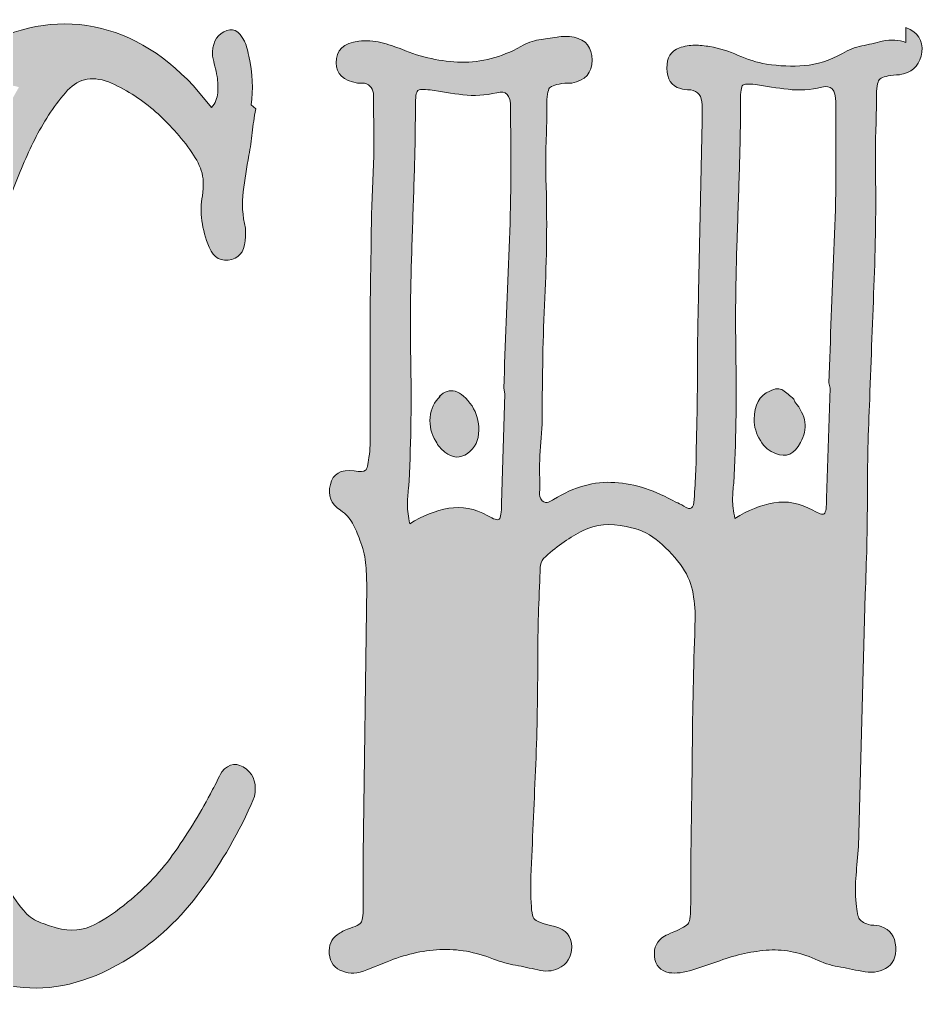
# Model space of a CAD drawing. Header units: inches. Extents: x 95 to 987, y -1033 to -47.
# Drawn here: x 320.1 to 397.6, y -870.3 to -785.8 of the extents above; entities that cross this region are included whole.
import ezdxf

# ---------------------------------------------------------------- set-up
doc = ezdxf.new("R2010")
doc.units = ezdxf.units.IN
doc.header["$MEASUREMENT"] = 0
doc.layers.add('Layer 1', color=7, linetype='Continuous')

# ---------------------------------------------------------------- blocks, each defined once
blk = doc.blocks.new('block 2')
at = {"layer": 'Layer 1', "true_color": 0x71020c}
h = blk.add_hatch(color=16, dxfattribs=at)
h.dxf.hatch_style = 2
edge = h.paths.add_edge_path()
edge.add_spline(control_points=[(339.768, -797.431), (339.896, -796.811), (339.993, -796.173), (340.06, -795.512), (340.122, -794.852), (340.218, -794.173), (340.35, -793.476), (340.35, -793.476), (339.961, -793.124), (339.961, -793.124), (340.157, -791.806), (340.09, -790.411), (339.768, -788.935), (339.636, -788.315), (339.507, -787.888), (339.379, -787.655), (338.925, -786.724), (338.343, -786.452), (337.629, -786.839), (336.915, -787.228), (336.593, -787.928), (336.657, -788.935), (336.722, -789.246), (336.786, -789.536), (336.851, -789.807), (336.915, -790.081), (336.982, -790.371), (337.046, -790.682), (337.111, -791.146), (337.127, -791.613), (337.095, -792.077), (337.063, -792.544), (336.883, -792.971), (336.561, -793.357), (336.561, -793.357), (335.004, -791.495), (335.004, -791.495), (332.283, -788.548), (329.237, -786.823), (325.869, -786.316), (322.501, -785.811), (319.195, -786.608), (315.956, -788.701), (314.013, -789.944), (312.327, -791.42), (310.902, -793.124), (308.442, -796.076), (306.483, -799.275), (305.023, -802.729), (303.565, -806.183), (302.382, -809.886), (301.478, -813.844), (301.021, -815.862), (300.664, -817.878), (300.407, -819.896), (300.146, -821.914), (299.953, -824.01), (299.824, -826.181), (299.175, -825.795), (298.721, -825.561), (298.464, -825.483), (297.814, -825.25), (297.296, -825.483), (296.907, -826.181), (296.454, -826.804), (296.486, -827.501), (297.007, -828.277), (297.068, -828.433), (297.135, -828.548), (297.2, -828.626), (297.264, -828.704), (297.329, -828.819), (297.396, -828.975), (298.818, -831.071), (299.693, -833.475), (300.018, -836.191), (300.342, -838.907), (300.764, -841.564), (301.282, -844.164), (301.8, -846.764), (302.511, -849.306), (303.421, -851.788), (304.328, -854.271), (305.396, -856.578), (306.627, -858.712), (307.857, -860.848), (309.381, -862.729), (311.195, -864.358), (316.831, -869.556), (322.759, -870.332), (328.979, -866.685), (331.44, -865.212), (333.563, -863.312), (335.345, -860.982), (337.127, -858.656), (338.665, -856.055), (339.961, -853.184), (339.961, -853.184), (340.253, -852.486), (340.253, -852.486), (340.447, -851.48), (340.218, -850.701), (339.572, -850.159), (338.796, -849.537), (338.082, -849.617), (337.436, -850.39), (337.304, -850.623), (337.175, -850.876), (337.046, -851.147), (336.915, -851.421), (336.786, -851.67), (336.657, -851.904), (335.686, -853.766), (334.618, -855.532), (333.45, -857.201), (332.283, -858.87), (330.922, -860.325), (329.369, -861.565), (328.461, -862.34), (327.522, -862.982), (326.551, -863.486), (325.579, -863.991), (324.476, -864.087), (323.245, -863.776), (322.727, -863.62), (322.225, -863.446), (321.739, -863.253), (321.253, -863.059), (320.816, -862.729), (320.427, -862.262), (319.262, -860.867), (318.32, -859.12), (317.609, -857.024), (316.702, -854.389), (316.02, -851.692), (315.569, -848.935), (315.113, -846.182), (314.823, -843.37), (314.694, -840.498), (314.563, -837.007), (314.515, -833.513), (314.547, -830.021), (314.579, -826.53), (314.823, -823.038), (315.277, -819.547), (315.666, -816.286), (316.184, -813.069), (316.831, -809.886), (317.477, -806.706), (318.352, -803.601), (319.455, -800.574), (320.038, -799.023), (320.684, -797.531), (321.398, -796.092), (322.112, -794.659), (322.987, -793.32), (324.023, -792.077), (324.994, -790.913), (326.226, -790.604), (327.715, -791.146), (329.14, -791.769), (330.421, -792.563), (331.556, -793.532), (332.688, -794.503), (333.743, -795.647), (334.714, -796.967), (335.165, -797.587), (335.49, -798.188), (335.686, -798.77), (335.879, -799.353), (335.911, -800.072), (335.782, -800.923), (335.522, -802.321), (335.718, -803.794), (336.365, -805.345), (336.754, -806.276), (337.401, -806.628), (338.31, -806.395), (339.086, -806.161), (339.475, -805.504), (339.475, -804.414), (339.475, -804.414), (339.475, -803.716), (339.475, -803.716), (339.215, -802.632), (339.15, -801.583), (339.282, -800.574), (339.411, -799.567), (339.572, -798.518), (339.768, -797.431)], knot_values=[0, 0, 0, 0, 1, 1, 1, 2, 2, 2, 3, 3, 3, 4, 4, 4, 5, 5, 5, 6, 6, 6, 7, 7, 7, 8, 8, 8, 9, 9, 9, 10, 10, 10, 11, 11, 11, 12, 12, 12, 13, 13, 13, 14, 14, 14, 15, 15, 15, 16, 16, 16, 17, 17, 17, 18, 18, 18, 19, 19, 19, 20, 20, 20, 21, 21, 21, 22, 22, 22, 23, 23, 23, 24, 24, 24, 25, 25, 25, 26, 26, 26, 27, 27, 27, 28, 28, 28, 29, 29, 29, 30, 30, 30, 31, 31, 31, 32, 32, 32, 33, 33, 33, 34, 34, 34, 35, 35, 35, 36, 36, 36, 37, 37, 37, 38, 38, 38, 39, 39, 39, 40, 40, 40, 41, 41, 41, 42, 42, 42, 43, 43, 43, 44, 44, 44, 45, 45, 45, 46, 46, 46, 47, 47, 47, 48, 48, 48, 49, 49, 49, 50, 50, 50, 51, 51, 51, 52, 52, 52, 53, 53, 53, 54, 54, 54, 55, 55, 55, 56, 56, 56, 57, 57, 57, 58, 58, 58, 59, 59, 59, 60, 60, 60, 61, 61, 61, 62, 62, 62, 63, 63, 63, 63], degree=3, periodic=1)
edge = h.paths.add_edge_path()
edge.add_spline(control_points=[(315.18, -803.019), (315.18, -803.019), (315.277, -802.903), (315.277, -802.903), (313.463, -809.266), (312.263, -815.9), (311.681, -822.805), (311.549, -823.97), (311.453, -825.134), (311.388, -826.296), (311.324, -827.461), (311.292, -828.626), (311.292, -829.79), (311.292, -830.799), (310.935, -831.111), (310.224, -830.719), (309.252, -830.099), (308.281, -829.79), (307.306, -829.79), (306.335, -829.79), (305.331, -829.984), (304.295, -830.37), (303.775, -830.528), (303.453, -830.545), (303.324, -830.429), (303.192, -830.314), (303.128, -829.946), (303.128, -829.323), (303.257, -826.066), (303.533, -822.883), (303.955, -819.78), (304.376, -816.676), (305.039, -813.611), (305.946, -810.584), (306.724, -808.101), (307.663, -805.716), (308.766, -803.426), (309.867, -801.137), (311.195, -798.985), (312.749, -796.967), (314.238, -794.949), (316.087, -793.282), (318.291, -791.962), (318.548, -791.806), (318.808, -791.669), (319.066, -791.554), (319.324, -791.439), (319.651, -791.457), (320.038, -791.613), (317.963, -795.182), (316.345, -798.985), (315.18, -803.019)], knot_values=[0, 0, 0, 0, 1, 1, 1, 2, 2, 2, 3, 3, 3, 4, 4, 4, 5, 5, 5, 6, 6, 6, 7, 7, 7, 8, 8, 8, 9, 9, 9, 10, 10, 10, 11, 11, 11, 12, 12, 12, 13, 13, 13, 14, 14, 14, 15, 15, 15, 16, 16, 16, 17, 17, 17, 17], degree=3, periodic=1)
h = blk.add_hatch(color=16, dxfattribs=at)
h.dxf.hatch_style = 2
edge = h.paths.add_edge_path()
edge.add_spline(control_points=[(396.135, -786.49), (396.135, -786.49), (396.135, -787.77), (396.135, -787.77), (395.55, -787.539), (394.871, -787.499), (394.092, -787.655), (393.51, -787.81), (392.928, -787.945), (392.343, -788.063), (391.76, -788.178), (391.21, -788.393), (390.692, -788.701), (389.589, -789.324), (388.505, -789.673), (387.434, -789.751), (386.366, -789.828), (385.279, -789.791), (384.179, -789.633), (383.336, -789.48), (382.529, -789.225), (381.75, -788.876), (380.972, -788.527), (380.162, -788.277), (379.322, -788.119), (378.865, -788.044), (378.428, -788.004), (378.009, -788.004), (377.585, -788.004), (377.148, -788.081), (376.697, -788.237), (375.983, -788.471), (375.626, -789.05), (375.626, -789.981), (375.626, -790.913), (376.015, -791.495), (376.794, -791.728), (376.987, -791.806), (377.279, -791.844), (377.669, -791.844), (378.315, -791.922), (378.64, -792.351), (378.64, -793.124), (378.64, -793.124), (378.64, -794.522), (378.64, -794.522), (378.64, -794.522), (378.348, -809.188), (378.348, -809.188), (378.283, -811.362), (378.251, -813.514), (378.251, -815.648), (378.251, -817.781), (378.219, -819.936), (378.154, -822.107), (378.154, -822.961), (378.138, -823.776), (378.106, -824.552), (378.071, -825.328), (378.023, -826.143), (377.961, -826.997), (377.961, -827.772), (377.669, -827.966), (377.086, -827.576), (376.826, -827.423), (376.6, -827.305), (376.405, -827.228), (374.655, -826.221), (372.905, -825.658), (371.158, -825.54), (369.408, -825.424), (367.659, -825.91), (365.909, -826.997), (365.777, -827.075), (365.632, -827.152), (365.471, -827.228), (365.31, -827.305), (365.131, -827.268), (364.937, -827.112), (364.742, -826.879), (364.661, -826.629), (364.693, -826.355), (364.725, -826.084), (364.742, -825.832), (364.742, -825.599), (364.677, -824.514), (364.693, -823.465), (364.792, -822.456), (364.889, -821.45), (364.937, -820.4), (364.937, -819.314), (364.937, -815.822), (365.018, -812.409), (365.179, -809.07), (365.34, -805.734), (365.359, -802.321), (365.23, -798.829), (365.23, -797.898), (365.243, -796.967), (365.278, -796.036), (365.31, -795.104), (365.327, -794.173), (365.327, -793.242), (365.327, -792.389), (365.407, -791.865), (365.568, -791.669), (365.729, -791.476), (366.167, -791.342), (366.88, -791.262), (366.88, -791.262), (367.463, -791.262), (367.463, -791.262), (368.63, -791.031), (369.212, -790.371), (369.212, -789.284), (369.212, -788.2), (368.694, -787.539), (367.659, -787.306), (367.138, -787.228), (366.652, -787.228), (366.201, -787.306), (365.681, -787.384), (365.163, -787.462), (364.645, -787.539), (364.127, -787.617), (363.609, -787.81), (363.091, -788.119), (361.406, -789.05), (359.704, -789.498), (357.989, -789.458), (356.272, -789.421), (354.571, -789.05), (352.885, -788.352), (352.303, -788.119), (351.704, -787.928), (351.087, -787.77), (350.473, -787.617), (349.839, -787.58), (349.193, -787.655), (347.896, -787.81), (347.25, -788.43), (347.25, -789.517), (347.25, -790.448), (347.864, -791.031), (349.096, -791.262), (349.096, -791.262), (349.678, -791.262), (349.678, -791.262), (350.196, -791.42), (350.457, -791.769), (350.457, -792.311), (350.457, -792.311), (350.457, -793.706), (350.457, -793.706), (350.521, -795.647), (350.505, -797.568), (350.408, -799.468), (350.312, -801.371), (350.263, -803.292), (350.263, -805.23), (350.196, -807.948), (350.164, -810.624), (350.164, -813.262), (350.164, -815.9), (350.164, -818.578), (350.164, -821.291), (350.164, -821.681), (350.164, -822.032), (350.164, -822.341), (350.164, -822.652), (350.132, -823.001), (350.067, -823.387), (350.003, -824.01), (349.906, -824.378), (349.775, -824.493), (349.646, -824.608), (349.321, -824.63), (348.803, -824.552), (347.639, -824.396), (346.957, -824.785), (346.764, -825.717), (346.504, -826.645), (346.796, -827.386), (347.639, -827.928), (348.09, -828.237), (348.43, -828.607), (348.659, -829.034), (348.884, -829.46), (349.096, -829.946), (349.289, -830.488), (349.549, -831.111), (349.71, -831.749), (349.775, -832.407), (349.839, -833.067), (349.874, -833.746), (349.874, -834.444), (349.874, -834.444), (349.582, -857.491), (349.582, -857.491), (349.582, -857.491), (349.582, -861.68), (349.582, -861.68), (349.582, -862.536), (349.533, -863.059), (349.437, -863.253), (349.34, -863.446), (348.932, -863.661), (348.221, -863.891), (347.832, -864.05), (347.542, -864.203), (347.346, -864.358), (346.828, -864.747), (346.6, -865.29), (346.667, -865.987), (346.729, -866.763), (347.118, -867.267), (347.832, -867.501), (348.414, -867.734), (349.096, -867.694), (349.874, -867.385), (349.874, -867.385), (351.624, -866.685), (351.624, -866.685), (353.113, -866.065), (354.619, -865.716), (356.143, -865.638), (357.662, -865.563), (359.202, -865.832), (360.759, -866.454), (361.406, -866.685), (362.036, -866.859), (362.654, -866.978), (363.268, -867.093), (363.899, -867.23), (364.548, -867.385), (365.195, -867.541), (365.777, -867.501), (366.298, -867.267), (367.076, -866.881), (367.463, -866.261), (367.463, -865.405), (367.463, -864.474), (366.977, -863.891), (366.005, -863.661), (364.97, -863.427), (364.368, -863.194), (364.207, -862.96), (364.046, -862.729), (363.966, -861.991), (363.966, -860.749), (363.966, -860.749), (363.966, -859.353), (363.966, -859.353), (364.095, -856.326), (364.224, -853.302), (364.355, -850.275), (364.484, -847.247), (364.548, -844.223), (364.548, -841.196), (364.548, -839.878), (364.564, -838.598), (364.597, -837.356), (364.629, -836.113), (364.677, -834.833), (364.742, -833.513), (364.742, -833.204), (364.758, -832.914), (364.792, -832.64), (364.822, -832.369), (364.97, -832.117), (365.23, -831.884), (366.263, -830.952), (367.334, -830.217), (368.437, -829.672), (369.537, -829.13), (370.769, -829.015), (372.13, -829.323), (373.101, -829.479), (373.96, -829.847), (374.703, -830.429), (375.449, -831.011), (376.144, -831.731), (376.794, -832.581), (377.312, -833.282), (377.652, -834.02), (377.813, -834.793), (377.974, -835.571), (378.058, -836.384), (378.058, -837.238), (377.926, -840.809), (377.846, -844.357), (377.813, -847.889), (377.781, -851.421), (377.733, -854.971), (377.669, -858.537), (377.669, -858.537), (377.669, -861.68), (377.669, -861.68), (377.669, -862.611), (377.604, -863.175), (377.473, -863.368), (377.344, -863.564), (376.923, -863.816), (376.211, -864.125), (375.822, -864.28), (375.562, -864.399), (375.433, -864.474), (374.784, -864.863), (374.494, -865.445), (374.558, -866.221), (374.623, -866.996), (375.044, -867.463), (375.822, -867.616), (376.405, -867.694), (377.086, -867.616), (377.862, -867.385), (377.862, -867.385), (379.904, -866.685), (379.904, -866.685), (381.329, -866.143), (382.738, -865.813), (384.131, -865.697), (385.524, -865.579), (386.932, -865.832), (388.357, -866.454), (389.004, -866.763), (389.654, -866.978), (390.303, -867.093), (390.95, -867.208), (391.629, -867.345), (392.343, -867.501), (393.121, -867.656), (393.8, -867.579), (394.385, -867.267), (395.032, -866.881), (395.321, -866.261), (395.26, -865.405), (395.193, -864.474), (394.774, -863.891), (393.996, -863.661), (393.8, -863.583), (393.51, -863.542), (393.121, -863.542), (392.6, -863.39), (392.278, -863.215), (392.149, -863.019), (392.018, -862.826), (391.921, -862.38), (391.857, -861.68), (391.793, -860.827), (391.793, -860.013), (391.857, -859.238), (391.921, -858.462), (391.986, -857.647), (392.053, -856.793), (392.053, -856.793), (392.635, -835.144), (392.635, -835.144), (392.764, -832.351), (392.828, -829.557), (392.828, -826.763), (392.828, -823.97), (392.893, -821.176), (393.024, -818.382), (393.153, -814.891), (393.282, -811.456), (393.413, -808.083), (393.542, -804.707), (393.574, -801.271), (393.51, -797.78), (393.51, -796.927), (393.523, -796.055), (393.558, -795.161), (393.591, -794.27), (393.607, -793.398), (393.607, -792.544), (393.607, -791.691), (393.687, -791.168), (393.851, -790.972), (394.012, -790.778), (394.417, -790.642), (395.064, -790.564), (395.453, -790.564), (395.745, -790.526), (395.939, -790.448), (396.846, -790.215), (397.364, -789.595), (397.495, -788.586), (397.624, -787.58), (397.168, -786.879), (396.135, -786.49)], knot_values=[0, 0, 0, 0, 1, 1, 1, 2, 2, 2, 3, 3, 3, 4, 4, 4, 5, 5, 5, 6, 6, 6, 7, 7, 7, 8, 8, 8, 9, 9, 9, 10, 10, 10, 11, 11, 11, 12, 12, 12, 13, 13, 13, 14, 14, 14, 15, 15, 15, 16, 16, 16, 17, 17, 17, 18, 18, 18, 19, 19, 19, 20, 20, 20, 21, 21, 21, 22, 22, 22, 23, 23, 23, 24, 24, 24, 25, 25, 25, 26, 26, 26, 27, 27, 27, 28, 28, 28, 29, 29, 29, 30, 30, 30, 31, 31, 31, 32, 32, 32, 33, 33, 33, 34, 34, 34, 35, 35, 35, 36, 36, 36, 37, 37, 37, 38, 38, 38, 39, 39, 39, 40, 40, 40, 41, 41, 41, 42, 42, 42, 43, 43, 43, 44, 44, 44, 45, 45, 45, 46, 46, 46, 47, 47, 47, 48, 48, 48, 49, 49, 49, 50, 50, 50, 51, 51, 51, 52, 52, 52, 53, 53, 53, 54, 54, 54, 55, 55, 55, 56, 56, 56, 57, 57, 57, 58, 58, 58, 59, 59, 59, 60, 60, 60, 61, 61, 61, 62, 62, 62, 63, 63, 63, 64, 64, 64, 65, 65, 65, 66, 66, 66, 67, 67, 67, 68, 68, 68, 69, 69, 69, 70, 70, 70, 71, 71, 71, 72, 72, 72, 73, 73, 73, 74, 74, 74, 75, 75, 75, 76, 76, 76, 77, 77, 77, 78, 78, 78, 79, 79, 79, 80, 80, 80, 81, 81, 81, 82, 82, 82, 83, 83, 83, 84, 84, 84, 85, 85, 85, 86, 86, 86, 87, 87, 87, 88, 88, 88, 89, 89, 89, 90, 90, 90, 91, 91, 91, 92, 92, 92, 93, 93, 93, 94, 94, 94, 95, 95, 95, 96, 96, 96, 97, 97, 97, 98, 98, 98, 99, 99, 99, 100, 100, 100, 101, 101, 101, 102, 102, 102, 103, 103, 103, 104, 104, 104, 105, 105, 105, 106, 106, 106, 107, 107, 107, 108, 108, 108, 109, 109, 109, 110, 110, 110, 111, 111, 111, 112, 112, 112, 113, 113, 113, 114, 114, 114, 115, 115, 115, 116, 116, 116, 117, 117, 117, 118, 118, 118, 119, 119, 119, 120, 120, 120, 121, 121, 121, 122, 122, 122, 123, 123, 123, 124, 124, 124, 125, 125, 125, 126, 126, 126, 127, 127, 127, 128, 128, 128, 129, 129, 129, 130, 130, 130, 130], degree=3, periodic=1)
edge = h.paths.add_edge_path()
edge.add_spline(control_points=[(362.071, -806.102), (361.908, -809.867), (361.763, -813.651), (361.634, -817.451), (361.634, -817.451), (361.73, -817.918), (361.73, -817.918), (361.73, -817.918), (361.438, -827.346), (361.438, -827.346), (361.438, -828.121), (361.371, -828.567), (361.242, -828.682), (361.111, -828.8), (360.783, -828.704), (360.26, -828.392), (359.143, -827.772), (358.027, -827.56), (356.911, -827.754), (355.797, -827.947), (354.683, -828.392), (353.567, -829.09), (353.438, -828.47), (353.371, -827.928), (353.371, -827.461), (353.371, -826.997), (353.403, -826.53), (353.47, -826.066), (353.663, -822.571), (353.728, -819.08), (353.663, -815.589), (353.599, -812.097), (353.631, -808.606), (353.76, -805.114), (353.824, -803.096), (353.889, -801.119), (353.956, -799.178), (354.018, -797.238), (354.053, -795.26), (354.053, -793.242), (354.053, -792.466), (354.117, -792.018), (354.249, -791.903), (354.38, -791.788), (354.74, -791.769), (355.33, -791.844), (356.248, -792.002), (357.184, -792.136), (358.134, -792.252), (359.084, -792.37), (360.053, -792.311), (361.035, -792.077), (361.822, -791.844), (362.216, -792.273), (362.216, -793.357), (362.216, -793.357), (362.216, -794.756), (362.216, -794.756), (362.281, -798.558), (362.232, -802.34), (362.071, -806.102)], knot_values=[0, 0, 0, 0, 1, 1, 1, 2, 2, 2, 3, 3, 3, 4, 4, 4, 5, 5, 5, 6, 6, 6, 7, 7, 7, 8, 8, 8, 9, 9, 9, 10, 10, 10, 11, 11, 11, 12, 12, 12, 13, 13, 13, 14, 14, 14, 15, 15, 15, 16, 16, 16, 17, 17, 17, 18, 18, 18, 19, 19, 19, 20, 20, 20, 20], degree=3, periodic=1)
edge = h.paths.add_edge_path()
edge.add_spline(control_points=[(389.962, -805.638), (389.799, -809.403), (389.654, -813.184), (389.525, -816.987), (389.525, -816.987), (389.621, -817.451), (389.621, -817.451), (389.621, -817.451), (389.332, -826.879), (389.332, -826.879), (389.332, -827.657), (389.265, -828.102), (389.133, -828.218), (389.002, -828.333), (388.674, -828.237), (388.151, -827.928), (387.034, -827.305), (385.918, -827.093), (384.804, -827.287), (383.688, -827.483), (382.574, -827.928), (381.461, -828.626), (381.329, -828.006), (381.265, -827.461), (381.265, -826.997), (381.265, -826.53), (381.297, -826.066), (381.361, -825.599), (381.554, -822.107), (381.619, -818.616), (381.554, -815.124), (381.49, -811.633), (381.522, -808.139), (381.654, -804.647), (381.715, -802.632), (381.783, -800.652), (381.847, -798.711), (381.911, -796.774), (381.944, -794.796), (381.944, -792.775), (381.944, -792.002), (382.011, -791.554), (382.139, -791.439), (382.271, -791.321), (382.633, -791.302), (383.224, -791.38), (384.141, -791.535), (385.075, -791.669), (386.025, -791.788), (386.978, -791.903), (387.944, -791.844), (388.929, -791.613), (389.715, -791.38), (390.107, -791.806), (390.107, -792.893), (390.107, -792.893), (390.107, -794.289), (390.107, -794.289), (390.172, -798.091), (390.123, -801.875), (389.962, -805.638)], knot_values=[0, 0, 0, 0, 1, 1, 1, 2, 2, 2, 3, 3, 3, 4, 4, 4, 5, 5, 5, 6, 6, 6, 7, 7, 7, 8, 8, 8, 9, 9, 9, 10, 10, 10, 11, 11, 11, 12, 12, 12, 13, 13, 13, 14, 14, 14, 15, 15, 15, 16, 16, 16, 17, 17, 17, 18, 18, 18, 19, 19, 19, 20, 20, 20, 20], degree=3, periodic=1)
h = blk.add_hatch(color=16, dxfattribs=at)
h.dxf.hatch_style = 2
edge = h.paths.add_edge_path()
edge.add_spline(control_points=[(356.092, -818.149), (356.092, -818.149), (356.191, -818.149), (356.191, -818.149), (355.671, -818.616), (355.378, -819.217), (355.317, -819.955), (355.249, -820.693), (355.413, -821.372), (355.802, -821.992), (355.996, -822.381), (356.253, -822.69), (356.578, -822.923), (357.227, -823.465), (357.874, -823.503), (358.524, -823.038), (359.17, -822.571), (359.495, -821.914), (359.495, -821.061), (359.495, -820.285), (359.299, -819.587), (358.913, -818.965), (357.938, -817.566), (356.999, -817.298), (356.092, -818.149)], knot_values=[0, 0, 0, 0, 1, 1, 1, 2, 2, 2, 3, 3, 3, 4, 4, 4, 5, 5, 5, 6, 6, 6, 7, 7, 7, 8, 8, 8, 8], degree=3, periodic=1)
h = blk.add_hatch(color=16, dxfattribs=at)
h.dxf.hatch_style = 2
edge = h.paths.add_edge_path()
edge.add_spline(control_points=[(386.511, -818.382), (386.186, -818.074), (385.88, -817.821), (385.588, -817.626), (385.298, -817.432), (384.925, -817.451), (384.472, -817.685), (383.564, -818.074), (383.111, -818.887), (383.111, -820.129), (383.111, -820.749), (383.288, -821.35), (383.645, -821.933), (383.999, -822.515), (384.437, -822.883), (384.957, -823.038), (385.864, -823.428), (386.576, -823.116), (387.096, -822.107), (387.743, -820.943), (387.582, -819.78), (386.61, -818.616), (386.61, -818.616), (386.511, -818.382), (386.511, -818.382)], knot_values=[0, 0, 0, 0, 1, 1, 1, 2, 2, 2, 3, 3, 3, 4, 4, 4, 5, 5, 5, 6, 6, 6, 7, 7, 7, 8, 8, 8, 8], degree=3, periodic=1)
at = {"layer": 'Layer 1', "lineweight": 0}
for points, knots in [([(339.768, -797.431), (339.896, -796.811), (339.993, -796.173), (340.06, -795.512), (340.122, -794.852), (340.218, -794.173), (340.35, -793.476), (340.35, -793.476), (339.961, -793.124), (339.961, -793.124), (340.157, -791.806), (340.09, -790.411), (339.768, -788.935), (339.636, -788.315), (339.507, -787.888), (339.379, -787.655), (338.925, -786.724), (338.343, -786.452), (337.629, -786.839), (336.915, -787.228), (336.593, -787.928), (336.657, -788.935), (336.722, -789.246), (336.786, -789.536), (336.851, -789.807), (336.915, -790.081), (336.982, -790.371), (337.046, -790.682), (337.111, -791.146), (337.127, -791.613), (337.095, -792.077), (337.063, -792.544), (336.883, -792.971), (336.561, -793.357), (336.561, -793.357), (335.004, -791.495), (335.004, -791.495), (332.283, -788.548), (329.237, -786.823), (325.869, -786.316), (322.501, -785.811), (319.195, -786.608), (315.956, -788.701), (314.013, -789.944), (312.327, -791.42), (310.902, -793.124), (308.442, -796.076), (306.483, -799.275), (305.023, -802.729), (303.565, -806.183), (302.382, -809.886), (301.478, -813.844), (301.021, -815.862), (300.664, -817.878), (300.407, -819.896), (300.146, -821.914), (299.953, -824.01), (299.824, -826.181), (299.175, -825.795), (298.721, -825.561), (298.464, -825.483), (297.814, -825.25), (297.296, -825.483), (296.907, -826.181), (296.454, -826.804), (296.486, -827.501), (297.007, -828.277), (297.068, -828.433), (297.135, -828.548), (297.2, -828.626), (297.264, -828.704), (297.329, -828.819), (297.396, -828.975), (298.818, -831.071), (299.693, -833.475), (300.018, -836.191), (300.342, -838.907), (300.764, -841.564), (301.282, -844.164), (301.8, -846.764), (302.511, -849.306), (303.421, -851.788), (304.328, -854.271), (305.396, -856.578), (306.627, -858.712), (307.857, -860.848), (309.381, -862.729), (311.195, -864.358), (316.831, -869.556), (322.759, -870.332), (328.979, -866.685), (331.44, -865.212), (333.563, -863.312), (335.345, -860.982), (337.127, -858.656), (338.665, -856.055), (339.961, -853.184), (339.961, -853.184), (340.253, -852.486), (340.253, -852.486), (340.447, -851.48), (340.218, -850.701), (339.572, -850.159), (338.796, -849.537), (338.082, -849.617), (337.436, -850.39), (337.304, -850.623), (337.175, -850.876), (337.046, -851.147), (336.915, -851.421), (336.786, -851.67), (336.657, -851.904), (335.686, -853.766), (334.618, -855.532), (333.45, -857.201), (332.283, -858.87), (330.922, -860.325), (329.369, -861.565), (328.461, -862.34), (327.522, -862.982), (326.551, -863.486), (325.579, -863.991), (324.476, -864.087), (323.245, -863.776), (322.727, -863.62), (322.225, -863.446), (321.739, -863.253), (321.253, -863.059), (320.816, -862.729), (320.427, -862.262), (319.262, -860.867), (318.32, -859.12), (317.609, -857.024), (316.702, -854.389), (316.02, -851.692), (315.569, -848.935), (315.113, -846.182), (314.823, -843.37), (314.694, -840.498), (314.563, -837.007), (314.515, -833.513), (314.547, -830.021), (314.579, -826.53), (314.823, -823.038), (315.277, -819.547), (315.666, -816.286), (316.184, -813.069), (316.831, -809.886), (317.477, -806.706), (318.352, -803.601), (319.455, -800.574), (320.038, -799.023), (320.684, -797.531), (321.398, -796.092), (322.112, -794.659), (322.987, -793.32), (324.023, -792.077), (324.994, -790.913), (326.226, -790.604), (327.715, -791.146), (329.14, -791.769), (330.421, -792.563), (331.556, -793.532), (332.688, -794.503), (333.743, -795.647), (334.714, -796.967), (335.165, -797.587), (335.49, -798.188), (335.686, -798.77), (335.879, -799.353), (335.911, -800.072), (335.782, -800.923), (335.522, -802.321), (335.718, -803.794), (336.365, -805.345), (336.754, -806.276), (337.401, -806.628), (338.31, -806.395), (339.086, -806.161), (339.475, -805.504), (339.475, -804.414), (339.475, -804.414), (339.475, -803.716), (339.475, -803.716), (339.215, -802.632), (339.15, -801.583), (339.282, -800.574), (339.411, -799.567), (339.572, -798.518), (339.768, -797.431)], [0, 0, 0, 0, 1, 1, 1, 2, 2, 2, 3, 3, 3, 4, 4, 4, 5, 5, 5, 6, 6, 6, 7, 7, 7, 8, 8, 8, 9, 9, 9, 10, 10, 10, 11, 11, 11, 12, 12, 12, 13, 13, 13, 14, 14, 14, 15, 15, 15, 16, 16, 16, 17, 17, 17, 18, 18, 18, 19, 19, 19, 20, 20, 20, 21, 21, 21, 22, 22, 22, 23, 23, 23, 24, 24, 24, 25, 25, 25, 26, 26, 26, 27, 27, 27, 28, 28, 28, 29, 29, 29, 30, 30, 30, 31, 31, 31, 32, 32, 32, 33, 33, 33, 34, 34, 34, 35, 35, 35, 36, 36, 36, 37, 37, 37, 38, 38, 38, 39, 39, 39, 40, 40, 40, 41, 41, 41, 42, 42, 42, 43, 43, 43, 44, 44, 44, 45, 45, 45, 46, 46, 46, 47, 47, 47, 48, 48, 48, 49, 49, 49, 50, 50, 50, 51, 51, 51, 52, 52, 52, 53, 53, 53, 54, 54, 54, 55, 55, 55, 56, 56, 56, 57, 57, 57, 58, 58, 58, 59, 59, 59, 60, 60, 60, 61, 61, 61, 62, 62, 62, 63, 63, 63, 63]), ([(396.135, -786.49), (396.135, -786.49), (396.135, -787.77), (396.135, -787.77), (395.55, -787.539), (394.871, -787.499), (394.092, -787.655), (393.51, -787.81), (392.928, -787.945), (392.343, -788.063), (391.76, -788.178), (391.21, -788.393), (390.692, -788.701), (389.589, -789.324), (388.505, -789.673), (387.434, -789.751), (386.366, -789.828), (385.279, -789.791), (384.179, -789.633), (383.336, -789.48), (382.529, -789.225), (381.75, -788.876), (380.972, -788.527), (380.162, -788.277), (379.322, -788.119), (378.865, -788.044), (378.428, -788.004), (378.009, -788.004), (377.585, -788.004), (377.148, -788.081), (376.697, -788.237), (375.983, -788.471), (375.626, -789.05), (375.626, -789.981), (375.626, -790.913), (376.015, -791.495), (376.794, -791.728), (376.987, -791.806), (377.279, -791.844), (377.669, -791.844), (378.315, -791.922), (378.64, -792.351), (378.64, -793.124), (378.64, -793.124), (378.64, -794.522), (378.64, -794.522), (378.64, -794.522), (378.348, -809.188), (378.348, -809.188), (378.283, -811.362), (378.251, -813.514), (378.251, -815.648), (378.251, -817.781), (378.219, -819.936), (378.154, -822.107), (378.154, -822.961), (378.138, -823.776), (378.106, -824.552), (378.071, -825.328), (378.023, -826.143), (377.961, -826.997), (377.961, -827.772), (377.669, -827.966), (377.086, -827.576), (376.826, -827.423), (376.6, -827.305), (376.405, -827.228), (374.655, -826.221), (372.905, -825.658), (371.158, -825.54), (369.408, -825.424), (367.659, -825.91), (365.909, -826.997), (365.777, -827.075), (365.632, -827.152), (365.471, -827.228), (365.31, -827.305), (365.131, -827.268), (364.937, -827.112), (364.742, -826.879), (364.661, -826.629), (364.693, -826.355), (364.725, -826.084), (364.742, -825.832), (364.742, -825.599), (364.677, -824.514), (364.693, -823.465), (364.792, -822.456), (364.889, -821.45), (364.937, -820.4), (364.937, -819.314), (364.937, -815.822), (365.018, -812.409), (365.179, -809.07), (365.34, -805.734), (365.359, -802.321), (365.23, -798.829), (365.23, -797.898), (365.243, -796.967), (365.278, -796.036), (365.31, -795.104), (365.327, -794.173), (365.327, -793.242), (365.327, -792.389), (365.407, -791.865), (365.568, -791.669), (365.729, -791.476), (366.167, -791.342), (366.88, -791.262), (366.88, -791.262), (367.463, -791.262), (367.463, -791.262), (368.63, -791.031), (369.212, -790.371), (369.212, -789.284), (369.212, -788.2), (368.694, -787.539), (367.659, -787.306), (367.138, -787.228), (366.652, -787.228), (366.201, -787.306), (365.681, -787.384), (365.163, -787.462), (364.645, -787.539), (364.127, -787.617), (363.609, -787.81), (363.091, -788.119), (361.406, -789.05), (359.704, -789.498), (357.989, -789.458), (356.272, -789.421), (354.571, -789.05), (352.885, -788.352), (352.303, -788.119), (351.704, -787.928), (351.087, -787.77), (350.473, -787.617), (349.839, -787.58), (349.193, -787.655), (347.896, -787.81), (347.25, -788.43), (347.25, -789.517), (347.25, -790.448), (347.864, -791.031), (349.096, -791.262), (349.096, -791.262), (349.678, -791.262), (349.678, -791.262), (350.196, -791.42), (350.457, -791.769), (350.457, -792.311), (350.457, -792.311), (350.457, -793.706), (350.457, -793.706), (350.521, -795.647), (350.505, -797.568), (350.408, -799.468), (350.312, -801.371), (350.263, -803.292), (350.263, -805.23), (350.196, -807.948), (350.164, -810.624), (350.164, -813.262), (350.164, -815.9), (350.164, -818.578), (350.164, -821.291), (350.164, -821.681), (350.164, -822.032), (350.164, -822.341), (350.164, -822.652), (350.132, -823.001), (350.067, -823.387), (350.003, -824.01), (349.906, -824.378), (349.775, -824.493), (349.646, -824.608), (349.321, -824.63), (348.803, -824.552), (347.639, -824.396), (346.957, -824.785), (346.764, -825.717), (346.504, -826.645), (346.796, -827.386), (347.639, -827.928), (348.09, -828.237), (348.43, -828.607), (348.659, -829.034), (348.884, -829.46), (349.096, -829.946), (349.289, -830.488), (349.549, -831.111), (349.71, -831.749), (349.775, -832.407), (349.839, -833.067), (349.874, -833.746), (349.874, -834.444), (349.874, -834.444), (349.582, -857.491), (349.582, -857.491), (349.582, -857.491), (349.582, -861.68), (349.582, -861.68), (349.582, -862.536), (349.533, -863.059), (349.437, -863.253), (349.34, -863.446), (348.932, -863.661), (348.221, -863.891), (347.832, -864.05), (347.542, -864.203), (347.346, -864.358), (346.828, -864.747), (346.6, -865.29), (346.667, -865.987), (346.729, -866.763), (347.118, -867.267), (347.832, -867.501), (348.414, -867.734), (349.096, -867.694), (349.874, -867.385), (349.874, -867.385), (351.624, -866.685), (351.624, -866.685), (353.113, -866.065), (354.619, -865.716), (356.143, -865.638), (357.662, -865.563), (359.202, -865.832), (360.759, -866.454), (361.406, -866.685), (362.036, -866.859), (362.654, -866.978), (363.268, -867.093), (363.899, -867.23), (364.548, -867.385), (365.195, -867.541), (365.777, -867.501), (366.298, -867.267), (367.076, -866.881), (367.463, -866.261), (367.463, -865.405), (367.463, -864.474), (366.977, -863.891), (366.005, -863.661), (364.97, -863.427), (364.368, -863.194), (364.207, -862.96), (364.046, -862.729), (363.966, -861.991), (363.966, -860.749), (363.966, -860.749), (363.966, -859.353), (363.966, -859.353), (364.095, -856.326), (364.224, -853.302), (364.355, -850.275), (364.484, -847.247), (364.548, -844.223), (364.548, -841.196), (364.548, -839.878), (364.564, -838.598), (364.597, -837.356), (364.629, -836.113), (364.677, -834.833), (364.742, -833.513), (364.742, -833.204), (364.758, -832.914), (364.792, -832.64), (364.822, -832.369), (364.97, -832.117), (365.23, -831.884), (366.263, -830.952), (367.334, -830.217), (368.437, -829.672), (369.537, -829.13), (370.769, -829.015), (372.13, -829.323), (373.101, -829.479), (373.96, -829.847), (374.703, -830.429), (375.449, -831.011), (376.144, -831.731), (376.794, -832.581), (377.312, -833.282), (377.652, -834.02), (377.813, -834.793), (377.974, -835.571), (378.058, -836.384), (378.058, -837.238), (377.926, -840.809), (377.846, -844.357), (377.813, -847.889), (377.781, -851.421), (377.733, -854.971), (377.669, -858.537), (377.669, -858.537), (377.669, -861.68), (377.669, -861.68), (377.669, -862.611), (377.604, -863.175), (377.473, -863.368), (377.344, -863.564), (376.923, -863.816), (376.211, -864.125), (375.822, -864.28), (375.562, -864.399), (375.433, -864.474), (374.784, -864.863), (374.494, -865.445), (374.558, -866.221), (374.623, -866.996), (375.044, -867.463), (375.822, -867.616), (376.405, -867.694), (377.086, -867.616), (377.862, -867.385), (377.862, -867.385), (379.904, -866.685), (379.904, -866.685), (381.329, -866.143), (382.738, -865.813), (384.131, -865.697), (385.524, -865.579), (386.932, -865.832), (388.357, -866.454), (389.004, -866.763), (389.654, -866.978), (390.303, -867.093), (390.95, -867.208), (391.629, -867.345), (392.343, -867.501), (393.121, -867.656), (393.8, -867.579), (394.385, -867.267), (395.032, -866.881), (395.321, -866.261), (395.26, -865.405), (395.193, -864.474), (394.774, -863.891), (393.996, -863.661), (393.8, -863.583), (393.51, -863.542), (393.121, -863.542), (392.6, -863.39), (392.278, -863.215), (392.149, -863.019), (392.018, -862.826), (391.921, -862.38), (391.857, -861.68), (391.793, -860.827), (391.793, -860.013), (391.857, -859.238), (391.921, -858.462), (391.986, -857.647), (392.053, -856.793), (392.053, -856.793), (392.635, -835.144), (392.635, -835.144), (392.764, -832.351), (392.828, -829.557), (392.828, -826.763), (392.828, -823.97), (392.893, -821.176), (393.024, -818.382), (393.153, -814.891), (393.282, -811.456), (393.413, -808.083), (393.542, -804.707), (393.574, -801.271), (393.51, -797.78), (393.51, -796.927), (393.523, -796.055), (393.558, -795.161), (393.591, -794.27), (393.607, -793.398), (393.607, -792.544), (393.607, -791.691), (393.687, -791.168), (393.851, -790.972), (394.012, -790.778), (394.417, -790.642), (395.064, -790.564), (395.453, -790.564), (395.745, -790.526), (395.939, -790.448), (396.846, -790.215), (397.364, -789.595), (397.495, -788.586), (397.624, -787.58), (397.168, -786.879), (396.135, -786.49)], [0, 0, 0, 0, 1, 1, 1, 2, 2, 2, 3, 3, 3, 4, 4, 4, 5, 5, 5, 6, 6, 6, 7, 7, 7, 8, 8, 8, 9, 9, 9, 10, 10, 10, 11, 11, 11, 12, 12, 12, 13, 13, 13, 14, 14, 14, 15, 15, 15, 16, 16, 16, 17, 17, 17, 18, 18, 18, 19, 19, 19, 20, 20, 20, 21, 21, 21, 22, 22, 22, 23, 23, 23, 24, 24, 24, 25, 25, 25, 26, 26, 26, 27, 27, 27, 28, 28, 28, 29, 29, 29, 30, 30, 30, 31, 31, 31, 32, 32, 32, 33, 33, 33, 34, 34, 34, 35, 35, 35, 36, 36, 36, 37, 37, 37, 38, 38, 38, 39, 39, 39, 40, 40, 40, 41, 41, 41, 42, 42, 42, 43, 43, 43, 44, 44, 44, 45, 45, 45, 46, 46, 46, 47, 47, 47, 48, 48, 48, 49, 49, 49, 50, 50, 50, 51, 51, 51, 52, 52, 52, 53, 53, 53, 54, 54, 54, 55, 55, 55, 56, 56, 56, 57, 57, 57, 58, 58, 58, 59, 59, 59, 60, 60, 60, 61, 61, 61, 62, 62, 62, 63, 63, 63, 64, 64, 64, 65, 65, 65, 66, 66, 66, 67, 67, 67, 68, 68, 68, 69, 69, 69, 70, 70, 70, 71, 71, 71, 72, 72, 72, 73, 73, 73, 74, 74, 74, 75, 75, 75, 76, 76, 76, 77, 77, 77, 78, 78, 78, 79, 79, 79, 80, 80, 80, 81, 81, 81, 82, 82, 82, 83, 83, 83, 84, 84, 84, 85, 85, 85, 86, 86, 86, 87, 87, 87, 88, 88, 88, 89, 89, 89, 90, 90, 90, 91, 91, 91, 92, 92, 92, 93, 93, 93, 94, 94, 94, 95, 95, 95, 96, 96, 96, 97, 97, 97, 98, 98, 98, 99, 99, 99, 100, 100, 100, 101, 101, 101, 102, 102, 102, 103, 103, 103, 104, 104, 104, 105, 105, 105, 106, 106, 106, 107, 107, 107, 108, 108, 108, 109, 109, 109, 110, 110, 110, 111, 111, 111, 112, 112, 112, 113, 113, 113, 114, 114, 114, 115, 115, 115, 116, 116, 116, 117, 117, 117, 118, 118, 118, 119, 119, 119, 120, 120, 120, 121, 121, 121, 122, 122, 122, 123, 123, 123, 124, 124, 124, 125, 125, 125, 126, 126, 126, 127, 127, 127, 128, 128, 128, 129, 129, 129, 130, 130, 130, 130]), ([(362.071, -806.102), (361.908, -809.867), (361.763, -813.651), (361.634, -817.451), (361.634, -817.451), (361.73, -817.918), (361.73, -817.918), (361.73, -817.918), (361.438, -827.346), (361.438, -827.346), (361.438, -828.121), (361.371, -828.567), (361.242, -828.682), (361.111, -828.8), (360.783, -828.704), (360.26, -828.392), (359.143, -827.772), (358.027, -827.56), (356.911, -827.754), (355.797, -827.947), (354.683, -828.392), (353.567, -829.09), (353.438, -828.47), (353.371, -827.928), (353.371, -827.461), (353.371, -826.997), (353.403, -826.53), (353.47, -826.066), (353.663, -822.571), (353.728, -819.08), (353.663, -815.589), (353.599, -812.097), (353.631, -808.606), (353.76, -805.114), (353.824, -803.096), (353.889, -801.119), (353.956, -799.178), (354.018, -797.238), (354.053, -795.26), (354.053, -793.242), (354.053, -792.466), (354.117, -792.018), (354.249, -791.903), (354.38, -791.788), (354.74, -791.769), (355.33, -791.844), (356.248, -792.002), (357.184, -792.136), (358.134, -792.252), (359.084, -792.37), (360.053, -792.311), (361.035, -792.077), (361.822, -791.844), (362.216, -792.273), (362.216, -793.357), (362.216, -793.357), (362.216, -794.756), (362.216, -794.756), (362.281, -798.558), (362.232, -802.34), (362.071, -806.102)], [0, 0, 0, 0, 1, 1, 1, 2, 2, 2, 3, 3, 3, 4, 4, 4, 5, 5, 5, 6, 6, 6, 7, 7, 7, 8, 8, 8, 9, 9, 9, 10, 10, 10, 11, 11, 11, 12, 12, 12, 13, 13, 13, 14, 14, 14, 15, 15, 15, 16, 16, 16, 17, 17, 17, 18, 18, 18, 19, 19, 19, 20, 20, 20, 20]), ([(389.962, -805.638), (389.799, -809.403), (389.654, -813.184), (389.525, -816.987), (389.525, -816.987), (389.621, -817.451), (389.621, -817.451), (389.621, -817.451), (389.332, -826.879), (389.332, -826.879), (389.332, -827.657), (389.265, -828.102), (389.133, -828.218), (389.002, -828.333), (388.674, -828.237), (388.151, -827.928), (387.034, -827.305), (385.918, -827.093), (384.804, -827.287), (383.688, -827.483), (382.574, -827.928), (381.461, -828.626), (381.329, -828.006), (381.265, -827.461), (381.265, -826.997), (381.265, -826.53), (381.297, -826.066), (381.361, -825.599), (381.554, -822.107), (381.619, -818.616), (381.554, -815.124), (381.49, -811.633), (381.522, -808.139), (381.654, -804.647), (381.715, -802.632), (381.783, -800.652), (381.847, -798.711), (381.911, -796.774), (381.944, -794.796), (381.944, -792.775), (381.944, -792.002), (382.011, -791.554), (382.139, -791.439), (382.271, -791.321), (382.633, -791.302), (383.224, -791.38), (384.141, -791.535), (385.075, -791.669), (386.025, -791.788), (386.978, -791.903), (387.944, -791.844), (388.929, -791.613), (389.715, -791.38), (390.107, -791.806), (390.107, -792.893), (390.107, -792.893), (390.107, -794.289), (390.107, -794.289), (390.172, -798.091), (390.123, -801.875), (389.962, -805.638)], [0, 0, 0, 0, 1, 1, 1, 2, 2, 2, 3, 3, 3, 4, 4, 4, 5, 5, 5, 6, 6, 6, 7, 7, 7, 8, 8, 8, 9, 9, 9, 10, 10, 10, 11, 11, 11, 12, 12, 12, 13, 13, 13, 14, 14, 14, 15, 15, 15, 16, 16, 16, 17, 17, 17, 18, 18, 18, 19, 19, 19, 20, 20, 20, 20]), ([(356.092, -818.149), (356.092, -818.149), (356.191, -818.149), (356.191, -818.149), (355.671, -818.616), (355.378, -819.217), (355.317, -819.955), (355.249, -820.693), (355.413, -821.372), (355.802, -821.992), (355.996, -822.381), (356.253, -822.69), (356.578, -822.923), (357.227, -823.465), (357.874, -823.503), (358.524, -823.038), (359.17, -822.571), (359.495, -821.914), (359.495, -821.061), (359.495, -820.285), (359.299, -819.587), (358.913, -818.965), (357.938, -817.566), (356.999, -817.298), (356.092, -818.149)], [0, 0, 0, 0, 1, 1, 1, 2, 2, 2, 3, 3, 3, 4, 4, 4, 5, 5, 5, 6, 6, 6, 7, 7, 7, 8, 8, 8, 8]), ([(386.511, -818.382), (386.186, -818.074), (385.88, -817.821), (385.588, -817.626), (385.298, -817.432), (384.925, -817.451), (384.472, -817.685), (383.564, -818.074), (383.111, -818.887), (383.111, -820.129), (383.111, -820.749), (383.288, -821.35), (383.645, -821.933), (383.999, -822.515), (384.437, -822.883), (384.957, -823.038), (385.864, -823.428), (386.576, -823.116), (387.096, -822.107), (387.743, -820.943), (387.582, -819.78), (386.61, -818.616), (386.61, -818.616), (386.511, -818.382), (386.511, -818.382)], [0, 0, 0, 0, 1, 1, 1, 2, 2, 2, 3, 3, 3, 4, 4, 4, 5, 5, 5, 6, 6, 6, 7, 7, 7, 8, 8, 8, 8])]:
    blk.add_open_spline(points, degree=3, knots=knots, dxfattribs=at)

msp = doc.modelspace()

# ---------------------------------------------------------------- block references
at = {"layer": 'Layer 1'}
msp.add_blockref('block 2', (0, 0), dxfattribs=at)

doc.saveas('drawing.dxf')
